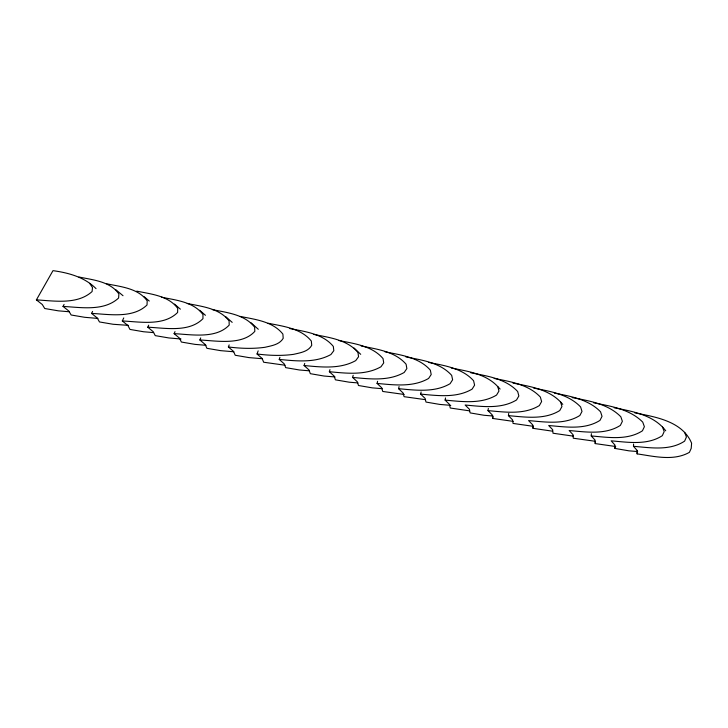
<?xml version="1.0" encoding="UTF-8"?>
<svg xmlns="http://www.w3.org/2000/svg" width="728" height="728" viewBox="0 0 728 728"><rect width="100%" height="100%" fill="white"/><g stroke="black" fill="none" stroke-linecap="round" stroke-linejoin="round"><path stroke-width="1.09" d="M634.834 412.903C655.519 416.889 682.582 421.275 691.6 443.206L691.209 448.357L689.398 452.343C673.591 461.334 654.09 456.338 637.127 453.872L637.155 450.432L633.478 446.3L633.569 444.044M637.127 453.872L637.255 450.541M637.664 451.551L628.937 450.832L614.96 448.43L615.078 446.219M615.724 446.519L595.213 443.589L595.368 441.386M595.213 443.589L595.067 440.112L591.227 435.936L591.4 433.706M552.425 431.167L533.042 428.337L533.315 426.089M533.515 426.353L513.058 423.432L512.567 419.874L508.417 415.633L508.726 413.431M513.24 421.376L492.783 418.454L493.129 416.225M492.783 418.454L492.21 414.878L487.988 410.619L488.333 408.435M469.569 410.847L450.241 408.017L449.485 404.404L445.108 400.1L445.527 397.934M450.769 405.341L439.83 404.431L425.98 402.065L425.125 398.425L420.657 394.103L421.112 391.955M425.561 399.69L404.076 396.687L403.13 393.029L398.571 388.688L399.071 386.55M404.213 394.458L382.728 391.455L381.7 387.769L377.059 383.419L377.595 381.281M382.127 388.679L372.272 387.86L358.476 385.503L357.339 381.8L352.607 377.423L353.189 375.302M357.949 382.928L349.185 382.191L335.408 379.834L334.17 376.112L329.356 371.717L329.975 369.606M335.044 376.958L324.087 376.039L310.319 373.682L308.981 369.933L304.077 365.52L304.732 363.418M309.273 370.816L299.408 369.979L285.667 367.631L284.229 363.864L279.224 359.423L279.925 357.339M285.067 365.229L263.654 362.235L262.126 358.44L257.039 353.981L258.158 350.869M262.089 358.704L248.921 357.594L235.208 355.255L233.561 351.433L228.374 346.956L229.165 344.89M233.788 351.77L220.62 350.65L206.925 348.312L205.16 344.471L199.863 339.967L200.71 337.91M206.042 345.309L195.059 344.38L181.381 342.042L179.516 338.174L174.119 333.651L175.011 331.613M180.981 338.984L168.896 337.956L155.237 335.626L153.262 331.74L147.775 327.191L148.703 325.161M153.508 332.596L143.616 331.759L129.975 329.429L127.891 325.516L122.313 320.948L123.769 317.927M128.428 325.361L113.086 324.269L99.472 321.949L97.261 318L91.564 313.404L92.593 311.402M97.934 318.436L84.739 317.308L71.144 314.996L68.814 311.02L63.018 306.406L64.091 304.422M69.315 311.766L58.313 310.829L44.736 308.517L42.297 304.513L36.4 299.881L52.98 270.652C68.559 272.809 84.648 277.131 96.041 288.643M573.491 436.163L553.007 433.233L552.679 429.711L548.685 425.507C565.583 426.99 584.866 429.984 599.972 420.393L602.029 416.334L600.555 411.793C588.634 399.454 570.579 396.241 554.399 393.111M594.867 441.232L573.282 438.211L573.045 434.707L569.123 430.521C586.004 431.986 605.323 435.053 620.374 425.389L622.376 421.312L620.82 416.753C608.189 403.876 589.125 400.846 572.135 397.57M492.72 415.988L483.984 415.269L470.106 412.894L469.433 409.291L465.119 405.014C482.091 406.552 501.255 409.263 516.534 399.963L518.855 395.977L517.681 391.528C505.824 378.697 487.15 375.994 470.807 372.8M36.4 299.881C54.618 300.937 77.423 304.841 92.101 291.546L92.483 287.505L89.608 283.329M63.018 306.406C81.172 307.444 104.068 311.475 118.6 298.025L118.882 293.966C110.21 281.336 92.747 279.925 78.924 276.995M91.564 313.404C109.4 314.35 132.933 318.627 147.02 304.977L147.192 300.892C138.284 288.243 120.757 286.741 106.752 283.802M122.313 320.948C140.067 321.849 163.745 326.299 177.623 312.467L177.696 308.354C168.523 295.686 150.923 294.094 136.727 291.127M147.775 327.191C165.456 328.064 189.262 332.641 202.966 318.673L202.948 314.523C193.566 301.856 175.903 300.173 161.543 297.197M174.119 333.651C191.473 334.534 215.943 339.139 229.202 325.088L229.083 320.921C219.492 308.235 201.756 306.47 187.223 303.476M199.863 339.967C216.88 340.859 242.042 345.481 254.827 331.367L254.618 327.163C244.817 314.469 227.009 312.621 212.321 309.609M228.374 346.956C240.495 348.503 252.789 348.967 264.919 347.301C271.489 345.745 279.479 344.699 283.201 338.311L282.883 334.088C272.864 321.376 254.964 319.428 240.104 316.398M257.039 353.981C269.187 355.537 281.499 356.019 293.657 354.336C300.164 352.78 308.162 351.742 311.739 345.29L311.32 341.041C301.064 328.319 283.083 326.281 268.041 323.232M279.224 359.423C296.332 361.061 315.279 363.172 330.921 354.527L333.815 350.696L333.324 346.419C322.895 333.688 304.841 331.577 289.662 328.519M304.077 365.52C321.166 367.139 340.131 369.333 355.737 360.597L358.549 356.747L357.967 352.452C347.338 339.703 329.22 337.519 313.877 334.434M329.356 371.717C346.428 373.327 365.429 375.603 380.981 366.776L383.72 362.908L383.037 358.586C372.217 345.827 354.017 343.552 338.511 340.458M352.607 377.423C369.66 379.015 388.688 381.363 404.195 372.463L406.861 368.577L406.097 364.228C395.104 351.46 376.813 349.112 361.17 346M377.059 383.419C394.094 385.003 413.149 387.423 428.61 378.442L431.204 374.529L430.348 370.161C419.164 357.375 400.791 354.955 385.003 351.824M398.571 388.688C415.588 390.263 434.671 392.756 450.086 383.702L452.616 379.77L451.679 375.375C440.331 362.589 421.885 360.096 405.96 356.947M420.657 394.103C437.655 395.668 456.765 398.234 472.135 389.098L474.592 385.148L473.582 380.735C462.335 368.195 444.28 365.501 428.537 362.398M445.108 400.1C462.089 401.647 481.226 404.295 496.551 395.077L498.935 391.109L497.834 386.668C486.122 373.855 467.522 371.207 451.305 368.031M487.988 410.619C504.932 412.139 524.133 414.933 539.366 405.56L541.614 401.547L540.358 397.069C528.61 384.502 510.31 381.59 494.166 378.442M508.417 415.633C525.343 417.144 544.58 419.992 559.759 410.546L561.952 406.524L560.615 402.029C548.439 389.18 529.602 386.341 512.994 383.11M591.227 435.936C608.089 437.401 627.445 440.54 642.451 430.794L644.38 426.699L642.742 422.122C629.947 409.227 610.792 406.124 593.675 402.839M633.478 446.3C650.304 447.729 669.724 451.014 684.629 441.123L686.431 436.991L684.639 432.368M533.706 388.115C550.104 391.291 568.55 394.321 580.598 406.916L582 411.438L579.879 415.479C564.737 424.997 545.472 422.067 528.564 420.566L532.632 424.797L533.042 428.337M614.159 407.78C632.505 411.329 653.753 414.96 665.747 430.803M115.898 289.762L123.014 295.714M144.108 296.66L149.276 301.046M174.483 304.086L180.398 309.173M199.636 310.237L205.451 315.306M225.671 316.607L232.187 322.368M251.105 322.822L258.304 329.274M354.045 348.002L360.715 354.336M497.834 386.668L500.127 389.061M560.615 402.029L562.79 404.386M662.48 426.945L664.191 431.549L662.325 435.663C647.365 445.472 627.973 442.269 611.138 440.822L614.896 444.972L614.96 448.43"/></g></svg>
